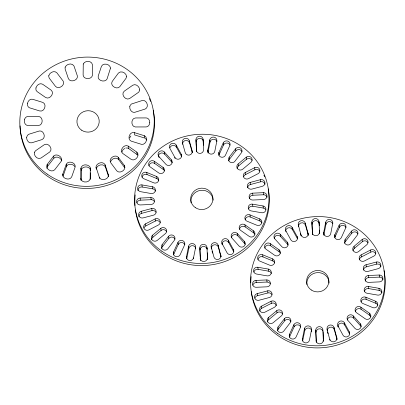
<?xml version="1.0" encoding="UTF-8"?>
<svg xmlns="http://www.w3.org/2000/svg" width="405" height="405" viewBox="0 0 405 405"><rect width="100%" height="100%" fill="white"/><g stroke="black" fill="none" stroke-linecap="round" stroke-linejoin="round"><path stroke-width="0.61" d="M80.985 180.139L80.924 168.161C82.134 162.597 91.991 164.501 90.543 170.444C90.163 165.787 81.886 165.741 81.172 170.257L81.056 180.053M90.295 168.353L90.173 178.59C89.581 183.146 81.304 183.187 80.797 178.57M90.442 179.481L90.517 172.854M46.869 168.283L47.441 166.541L53.916 158.142C56.442 155.652 60.953 157.788 61.823 160.891M62.8 174.084C61.798 178.676 69.741 181.04 71.685 176.894L75.097 167.169C76.236 162.577 68.313 160.117 66.273 164.192L62.8 174.084L63.053 176.18L66.521 166.288C68.192 163.139 73.143 163.893 74.95 166.541M207.805 149.987L209.79 139.907A3.579 3.437 -6.8 0 1 213.982 137.143A3.579 3.437 -6.8 0 1 216.817 141.153L214.797 151.394A3.579 3.437 -6.8 0 1 210.534 154.057A3.579 3.437 -6.8 0 1 207.805 149.987L208.054 152.077A3.579 3.437 -6.8 0 0 207.973 152.974M208.054 152.077L210.038 142.003L209.79 139.907M323.716 232.323L325.701 222.249A3.579 3.437 -6.8 0 1 329.898 219.485A3.579 3.437 -6.8 0 1 332.733 223.489L330.708 233.736A3.579 3.437 -6.8 0 1 326.445 236.398A3.579 3.437 -6.8 0 1 323.716 232.323L323.965 234.419A3.579 3.437 -6.8 0 0 323.889 235.315M323.965 234.419L325.954 224.345L325.701 222.249M188.583 246.26L188.831 248.356L186.761 258.592L186.513 256.497L188.583 246.26A3.579 3.437 -6.8 0 1 192.861 243.618A3.579 3.437 -6.8 0 1 195.569 247.703L195.696 248.751M193.661 258.82L193.534 257.772L195.569 247.703M304.494 328.602L304.747 330.698L302.677 340.934L302.424 338.838L304.494 328.602A3.579 3.437 -6.8 0 1 308.772 325.959A3.579 3.437 -6.8 0 1 311.48 330.045L311.668 331.614M311.48 330.045L309.45 340.109A3.579 3.437 -6.8 0 1 305.243 342.858A3.579 3.437 -6.8 0 1 302.424 338.838M96.329 168.753C96.876 164.749 103.7 163.109 105.421 167.042L108.418 176.21M121.849 152.007L122.902 149.926L124.71 148.412M218.953 152.391L223.216 142.97A3.579 3.437 -6.8 0 1 227.939 141.168A3.579 3.437 -6.8 0 1 229.767 145.689L225.428 155.262A3.579 3.437 -6.8 0 1 220.664 156.953A3.579 3.437 -6.8 0 1 218.953 152.391L219.201 154.487A3.579 3.437 -6.8 0 0 218.918 155.343M219.201 154.487L223.469 145.066L223.216 142.97M334.864 234.728L339.132 225.312A3.579 3.437 -6.8 0 1 343.85 223.509A3.579 3.437 -6.8 0 1 345.678 228.025L341.344 237.603A3.579 3.437 -6.8 0 1 336.58 239.294A3.579 3.437 -6.8 0 1 334.864 234.728L335.117 236.824A3.579 3.437 -6.8 0 0 334.834 237.684M335.117 236.824L339.38 227.402L339.132 225.312M173.613 251.92L177.992 242.357A3.579 3.437 -6.8 0 1 182.761 240.686A3.579 3.437 -6.8 0 1 184.457 245.258L180.154 254.659A3.579 3.437 -6.8 0 1 175.426 256.446A3.579 3.437 -6.8 0 1 173.613 251.92L173.867 254.011A3.579 3.437 -6.8 0 0 173.598 254.877M173.867 254.011L178.24 244.453L177.992 242.357M289.529 334.257L293.903 324.699A3.579 3.437 -6.8 0 1 298.677 323.028A3.579 3.437 -6.8 0 1 300.368 327.594L296.065 337A3.579 3.437 -6.8 0 1 291.337 338.783A3.579 3.437 -6.8 0 1 289.529 334.257L289.777 336.352A3.579 3.437 -6.8 0 0 289.509 337.213M289.777 336.352L294.157 326.789L293.903 324.699M129.605 137.973L130.84 136.004M110.514 161.767C111.567 158.77 116.159 156.684 118.513 159.388L124.694 167.67L124.441 165.579L118.265 157.297C115.273 153.778 108.337 158.32 110.524 162.445L116.802 170.869C119.87 174.287 126.755 169.67 124.441 165.579M47.193 164.445C44.722 168.51 51.607 173.168 54.705 169.771L61.069 161.509C63.666 157.494 56.837 152.746 53.668 156.047L47.193 164.445L47.441 166.541M229.24 157.125L235.573 148.832A3.579 3.437 -6.8 0 1 240.58 148.083A3.579 3.437 -6.8 0 1 241.314 152.893L234.88 161.322A3.579 3.437 -6.8 0 1 229.853 161.949A3.579 3.437 -6.8 0 1 229.24 157.125L229.493 159.221A3.579 3.437 -6.8 0 0 228.764 160.866M229.493 159.221L235.821 150.928L235.573 148.832M345.156 239.466L351.484 231.174A3.579 3.437 -6.8 0 1 356.491 230.425A3.579 3.437 -6.8 0 1 357.225 235.229L350.791 243.658A3.579 3.437 -6.8 0 1 345.764 244.291A3.579 3.437 -6.8 0 1 345.156 239.466L345.404 241.562A3.579 3.437 -6.8 0 0 344.68 243.208M345.404 241.562L351.732 233.27L351.484 231.174M162.121 244.691L168.591 236.282A3.579 3.437 -6.8 0 1 173.618 235.664A3.579 3.437 -6.8 0 1 174.211 240.494L167.852 248.766A3.579 3.437 -6.8 0 1 162.84 249.5A3.579 3.437 -6.8 0 1 162.121 244.691L162.375 246.782A3.579 3.437 -6.8 0 0 161.681 248.442M162.375 246.782L168.839 238.378L168.591 236.282M278.038 327.027L284.502 318.619A3.579 3.437 -6.8 0 1 289.529 318.006A3.579 3.437 -6.8 0 1 290.122 322.836L283.763 331.103A3.579 3.437 -6.8 0 1 278.751 331.837A3.579 3.437 -6.8 0 1 278.038 327.027L278.286 329.123A3.579 3.437 -6.8 0 0 277.597 330.784M278.286 329.123L284.75 320.714L284.502 318.619M238.155 163.954L246.23 157.206A3.579 3.437 -6.8 0 1 251.277 157.545A3.579 3.437 -6.8 0 1 250.877 162.4L242.666 169.255A3.579 3.437 -6.8 0 1 237.634 168.799A3.579 3.437 -6.8 0 1 238.155 163.954L238.403 166.05A3.579 3.437 -6.8 0 0 237.102 168.379M238.403 166.05L246.483 159.302A3.579 3.437 -6.8 0 1 252.037 160.385M354.066 246.296L362.146 239.547A3.579 3.437 -6.8 0 1 367.188 239.881A3.579 3.437 -6.8 0 1 366.793 244.736L358.577 251.596A3.579 3.437 -6.8 0 1 353.545 251.14A3.579 3.437 -6.8 0 1 354.066 246.296L354.319 248.386A3.579 3.437 -6.8 0 0 353.013 250.715M354.319 248.386L362.394 241.643A3.579 3.437 -6.8 0 1 367.948 242.727M152.614 235.173L160.846 228.339A3.579 3.437 -6.8 0 1 165.878 228.81A3.579 3.437 -6.8 0 1 165.341 233.655L157.241 240.378A3.579 3.437 -6.8 0 1 152.199 240.023A3.579 3.437 -6.8 0 1 152.614 235.173L152.862 237.264A3.579 3.437 -6.8 0 0 151.612 239.618M152.862 237.264L161.094 230.43A3.579 3.437 -6.8 0 1 166.617 231.665M268.525 317.51L276.757 310.675A3.579 3.437 -6.8 0 1 281.794 311.146A3.579 3.437 -6.8 0 1 281.252 315.991L273.157 322.714A3.579 3.437 -6.8 0 1 268.11 322.365A3.579 3.437 -6.8 0 1 268.525 317.51L268.773 319.606A3.579 3.437 -6.8 0 0 267.523 321.96M268.773 319.606L277.01 312.771A3.579 3.437 -6.8 0 1 282.528 314.007M245.248 172.535L254.664 167.67A3.579 3.437 -6.8 0 1 259.494 169.077A3.579 3.437 -6.8 0 1 257.985 173.735L248.407 178.681A3.579 3.437 -6.8 0 1 243.613 177.157A3.579 3.437 -6.8 0 1 245.248 172.535L245.496 174.626A3.579 3.437 -6.8 0 0 243.689 176.62M245.496 174.626L254.912 169.761A3.579 3.437 -6.8 0 1 259.747 171.173M361.159 254.872L370.575 250.006A3.579 3.437 -6.8 0 1 375.41 251.414A3.579 3.437 -6.8 0 1 373.896 256.076L364.318 261.017A3.579 3.437 -6.8 0 1 359.529 259.494A3.579 3.437 -6.8 0 1 361.159 254.872L361.407 256.967A3.579 3.437 -6.8 0 0 359.417 259.843M361.407 256.967L370.828 252.102A3.579 3.437 -6.8 0 1 375.658 253.51M145.557 223.844L155.145 218.923A3.579 3.437 -6.8 0 1 159.935 220.457A3.579 3.437 -6.8 0 1 158.289 225.074L148.863 229.918A3.579 3.437 -6.8 0 1 144.033 228.496A3.579 3.437 -6.8 0 1 145.557 223.844L145.805 225.934A3.579 3.437 -6.8 0 0 144.043 227.969M145.805 225.934L155.398 221.014A3.579 3.437 -6.8 0 1 160.183 222.553M261.468 306.18L271.061 301.259A3.579 3.437 -6.8 0 1 275.845 302.798A3.579 3.437 -6.8 0 1 274.205 307.415L264.774 312.255A3.579 3.437 -6.8 0 1 259.944 310.837A3.579 3.437 -6.8 0 1 261.468 306.18L261.721 308.276A3.579 3.437 -6.8 0 0 259.797 311.197M261.721 308.276L271.309 303.355A3.579 3.437 -6.8 0 1 276.392 305.74M250.158 182.432L260.445 179.693A3.579 3.437 -6.8 0 1 264.819 182.103A3.579 3.437 -6.8 0 1 262.268 186.33L251.809 189.115A3.579 3.437 -6.8 0 1 247.501 186.599A3.579 3.437 -6.8 0 1 250.158 182.432L250.406 184.528A3.579 3.437 -6.8 0 0 247.657 187.798M250.406 184.528L260.693 181.789A3.579 3.437 -6.8 0 1 265.067 184.199M366.069 264.769L376.356 262.03A3.579 3.437 -6.8 0 1 380.73 264.445A3.579 3.437 -6.8 0 1 378.184 268.672L367.725 271.451A3.579 3.437 -6.8 0 1 363.412 268.935A3.579 3.437 -6.8 0 1 366.069 264.769L366.317 266.865A3.579 3.437 -6.8 0 0 363.568 270.14M366.317 266.865L376.609 264.126A3.579 3.437 -6.8 0 1 380.983 266.536M141.31 211.263L151.774 208.504A3.579 3.437 -6.8 0 1 156.077 211.025A3.579 3.437 -6.8 0 1 153.414 215.187L143.122 217.905A3.579 3.437 -6.8 0 1 138.753 215.485A3.579 3.437 -6.8 0 1 141.31 211.263L141.558 213.359A3.579 3.437 -6.8 0 0 138.885 216.69M141.558 213.359L152.027 210.6A3.579 3.437 -6.8 0 1 155.996 212.286M257.221 293.605L267.69 290.841A3.579 3.437 -6.8 0 1 271.993 293.367A3.579 3.437 -6.8 0 1 269.325 297.528L259.033 300.247A3.579 3.437 -6.8 0 1 254.664 297.827A3.579 3.437 -6.8 0 1 257.221 293.605L257.474 295.701A3.579 3.437 -6.8 0 0 254.927 298.141M257.474 295.701L267.938 292.936A3.579 3.437 -6.8 0 1 271.912 294.622M125.747 148.007L127.742 148.027L128.562 148.453L137.771 155.115M252.644 193.155L263.285 192.679A3.579 3.437 -6.8 0 1 266.981 195.969A3.579 3.437 -6.8 0 1 263.523 199.554L252.705 200.035A3.579 3.437 -6.8 0 1 249.095 196.658A3.579 3.437 -6.8 0 1 252.644 193.155L252.892 195.245A3.579 3.437 -6.8 0 0 249.343 198.749M252.892 195.245L263.539 194.775A3.579 3.437 -6.8 0 1 267.082 197.179M368.555 275.491L379.201 275.02A3.579 3.437 -6.8 0 1 382.897 278.311A3.579 3.437 -6.8 0 1 379.439 281.895L368.616 282.376A3.579 3.437 -6.8 0 1 365.006 278.994A3.579 3.437 -6.8 0 1 368.555 275.491L368.808 277.587A3.579 3.437 -6.8 0 0 365.259 281.09M368.808 277.587L379.45 277.111A3.579 3.437 -6.8 0 1 382.993 279.516M140.079 198.07L150.903 197.605A3.579 3.437 -6.8 0 1 154.507 200.986A3.579 3.437 -6.8 0 1 150.954 204.484L140.307 204.945A3.579 3.437 -6.8 0 1 136.617 201.649A3.579 3.437 -6.8 0 1 140.079 198.07L140.332 200.161A3.579 3.437 -6.8 0 0 136.961 202.849M140.332 200.161L151.151 199.7A3.579 3.437 -6.8 0 1 154.264 201.371M255.995 280.407L266.814 279.941A3.579 3.437 -6.8 0 1 270.418 283.328A3.579 3.437 -6.8 0 1 266.865 286.826L256.223 287.282A3.579 3.437 -6.8 0 1 252.533 283.986A3.579 3.437 -6.8 0 1 255.995 280.407L256.243 282.503A3.579 3.437 -6.8 0 0 252.872 285.186M256.243 282.503L267.062 282.037A3.579 3.437 -6.8 0 1 270.175 283.708M134.252 132.582C129.727 131.357 126.785 139.143 131.109 141.102L141.375 144.307C145.916 145.405 148.746 137.578 144.352 135.731L134.252 132.582L134.526 134.895L144.033 137.857M252.583 204.16L263.042 205.973A3.579 3.437 -6.8 0 1 265.877 209.982A3.579 3.437 -6.8 0 1 261.686 212.741L251.049 210.899A3.579 3.437 -6.8 0 1 248.321 206.823A3.579 3.437 -6.8 0 1 252.583 204.16L252.831 206.256A3.579 3.437 -6.8 0 0 248.569 208.919M252.831 206.256L263.296 208.069A3.579 3.437 -6.8 0 1 265.579 209.501M368.494 286.502L378.958 288.314A3.579 3.437 -6.8 0 1 381.793 292.319A3.579 3.437 -6.8 0 1 377.597 295.083L366.96 293.235A3.579 3.437 -6.8 0 1 364.232 289.165A3.579 3.437 -6.8 0 1 368.494 286.502L368.742 288.593A3.579 3.437 -6.8 0 0 364.48 291.261M368.742 288.593L379.207 290.41A3.579 3.437 -6.8 0 1 381.91 292.638M141.937 184.913L152.569 186.766A3.579 3.437 -6.8 0 1 155.297 190.841A3.579 3.437 -6.8 0 1 151.03 193.504L140.57 191.681A3.579 3.437 -6.8 0 1 137.74 187.672A3.579 3.437 -6.8 0 1 141.937 184.913L142.185 187.004A3.579 3.437 -6.8 0 0 137.933 190.664M142.185 187.004L152.817 188.862A3.579 3.437 -6.8 0 1 155.459 191.16M257.848 267.249L268.48 269.107A3.579 3.437 -6.8 0 1 271.208 273.183A3.579 3.437 -6.8 0 1 266.941 275.84L256.481 274.018A3.579 3.437 -6.8 0 1 253.651 270.008A3.579 3.437 -6.8 0 1 257.848 267.249L258.096 269.345A3.579 3.437 -6.8 0 0 253.9 272.104M258.096 269.345L268.733 271.203A3.579 3.437 -6.8 0 1 271.375 273.496M249.971 214.903L259.732 218.913A3.579 3.437 -6.8 0 1 261.564 223.433A3.579 3.437 -6.8 0 1 256.841 225.236L246.923 221.155A3.579 3.437 -6.8 0 1 245.207 216.594A3.579 3.437 -6.8 0 1 249.971 214.903L250.224 216.999L259.98 221.008A3.579 3.437 -6.8 0 1 261.873 222.892M365.887 297.245L375.643 301.254A3.579 3.437 -6.8 0 1 377.475 305.775A3.579 3.437 -6.8 0 1 372.757 307.577L362.834 303.497A3.579 3.437 -6.8 0 1 361.123 298.93A3.579 3.437 -6.8 0 1 365.887 297.245L366.135 299.335L375.896 303.345A3.579 3.437 -6.8 0 1 377.789 305.233M146.777 172.449L156.694 176.534A3.579 3.437 -6.8 0 1 158.406 181.101A3.579 3.437 -6.8 0 1 153.642 182.787L143.886 178.772A3.579 3.437 -6.8 0 1 142.054 174.251A3.579 3.437 -6.8 0 1 146.777 172.449L147.025 174.545L156.943 178.63A3.579 3.437 -6.8 0 1 158.785 180.559M262.688 254.791L272.606 258.871A3.579 3.437 -6.8 0 1 274.317 263.437A3.579 3.437 -6.8 0 1 269.553 265.128L259.797 261.114A3.579 3.437 -6.8 0 1 257.97 256.588A3.579 3.437 -6.8 0 1 262.688 254.791L262.941 256.886L272.859 260.967A3.579 3.437 -6.8 0 1 274.696 262.901M128.289 146.139C124.365 143.659 119.121 150.098 122.563 153.328L131.266 159.443C135.23 161.808 140.398 155.302 136.849 152.148L128.289 146.139L128.562 148.453M154.366 161.306L163.073 167.417A3.579 3.437 -6.8 0 1 163.681 172.241A3.579 3.437 -6.8 0 1 158.654 172.874L150.093 166.865A3.579 3.437 -6.8 0 1 149.359 162.061A3.579 3.437 -6.8 0 1 154.366 161.306L154.614 163.402L163.321 169.508A3.579 3.437 -6.8 0 1 164.435 170.925M244.949 224.841L253.515 230.845A3.579 3.437 -6.8 0 1 254.249 235.654A3.579 3.437 -6.8 0 1 249.242 236.404L240.535 230.298A3.579 3.437 -6.8 0 1 239.922 225.474A3.579 3.437 -6.8 0 1 244.949 224.841L245.197 226.937L253.763 232.941A3.579 3.437 -6.8 0 1 254.912 234.328M270.277 243.648L278.984 249.753A3.579 3.437 -6.8 0 1 279.592 254.578A3.579 3.437 -6.8 0 1 274.57 255.211L266.004 249.207A3.579 3.437 -6.8 0 1 265.27 244.397A3.579 3.437 -6.8 0 1 270.277 243.648L270.53 245.739L279.232 251.849A3.579 3.437 -6.8 0 1 280.346 253.262M360.86 307.177L369.426 313.186A3.579 3.437 -6.8 0 1 370.16 317.991A3.579 3.437 -6.8 0 1 365.153 318.745L356.446 312.64A3.579 3.437 -6.8 0 1 355.838 307.81A3.579 3.437 -6.8 0 1 360.86 307.177L361.113 309.273L369.674 315.277A3.579 3.437 -6.8 0 1 370.828 316.664M158.902 156.538L165.842 164.238A3.579 3.437 -6.8 0 0 170.88 164.693A3.579 3.437 -6.8 0 0 171.401 159.848L164.349 152.022A3.579 3.437 -6.8 0 0 159.302 151.683A3.579 3.437 -6.8 0 0 158.902 156.538L159.028 157.585M287.317 242.19A3.579 3.437 -6.8 0 1 286.791 247.035A3.579 3.437 -6.8 0 1 281.758 246.579L274.813 238.879A3.579 3.437 -6.8 0 1 275.213 234.024A3.579 3.437 -6.8 0 1 280.26 234.358L287.317 242.19L287.565 244.286A3.579 3.437 -6.8 0 1 288.051 245.045M280.26 234.358L280.508 236.454L287.565 244.286M164.349 152.022L164.597 154.113L171.654 161.944A3.579 3.437 -6.8 0 1 172.14 162.704M360.323 323.787A3.579 3.437 -6.8 0 1 359.888 328.642A3.579 3.437 -6.8 0 1 354.846 328.273L347.844 320.395A3.579 3.437 -6.8 0 1 348.401 315.556A3.579 3.437 -6.8 0 1 353.433 316.042L360.323 323.787L360.572 325.883A3.579 3.437 -6.8 0 1 361.078 326.632M353.433 316.042L353.681 318.138L360.572 325.883M244.407 241.446A3.579 3.437 -6.8 0 1 243.977 246.301A3.579 3.437 -6.8 0 1 238.935 245.931L231.933 238.059A3.579 3.437 -6.8 0 1 232.49 233.214A3.579 3.437 -6.8 0 1 237.522 233.705L244.407 241.446L244.66 243.542A3.579 3.437 -6.8 0 1 245.162 244.296M237.522 233.705L237.77 235.796L244.66 243.542M292.116 227.423L297.169 236.581L297.422 238.677L292.369 229.513L292.116 227.423A3.579 3.437 -6.8 0 0 287.287 226.01A3.579 3.437 -6.8 0 0 285.778 230.673L285.9 231.716M285.778 230.673L290.75 239.679A3.579 3.437 -6.8 0 0 295.539 241.203A3.579 3.437 -6.8 0 0 297.169 236.581M176.205 145.081L181.258 154.244L181.506 156.335L176.453 147.177L176.205 145.081A3.579 3.437 -6.8 0 0 171.376 143.674A3.579 3.437 -6.8 0 0 169.862 148.331L174.833 157.337L174.96 158.385M344.417 322.871L349.333 331.908L349.581 334.003L344.67 324.967L344.417 322.871A3.579 3.437 -6.8 0 0 339.638 321.322A3.579 3.437 -6.8 0 0 337.978 325.934L338.099 326.982M337.978 325.934L342.969 335.122A3.579 3.437 -6.8 0 0 347.789 336.56A3.579 3.437 -6.8 0 0 349.333 331.908M228.506 240.535L233.422 249.571L233.67 251.667L228.754 242.625L228.506 240.535A3.579 3.437 -6.8 0 0 223.722 238.98A3.579 3.437 -6.8 0 0 222.061 243.592L222.188 244.64M222.061 243.592L227.058 252.781A3.579 3.437 -6.8 0 0 231.878 254.219A3.579 3.437 -6.8 0 0 233.422 249.571M96.172 167.559L99.407 177.461C101.306 181.658 109.228 179.248 108.358 174.692L105.173 164.951C102.865 160.026 93.995 163.944 96.36 169.128M146.59 140.059L146.124 139.153L144.631 138.044L144.352 135.731M305.264 223.18L305.512 225.276L308.306 235.305L308.058 233.209L305.264 223.18A3.579 3.437 -6.8 0 0 300.89 220.771A3.579 3.437 -6.8 0 0 298.338 224.998L301.214 235.907M300.368 233.477L300.854 235.214M182.427 142.656L185.176 152.523A3.579 3.437 -6.8 0 0 189.484 155.039A3.579 3.437 -6.8 0 0 192.142 150.873L189.348 140.839A3.579 3.437 -6.8 0 0 184.974 138.429A3.579 3.437 -6.8 0 0 182.427 142.656L182.614 144.231M189.348 140.839L189.601 142.935L192.228 152.376M334.069 327.62L336.763 337.502L337.011 339.592L334.322 329.716L334.069 327.62A3.579 3.437 -6.8 0 0 329.776 325.083A3.579 3.437 -6.8 0 0 327.093 329.235L327.281 330.804M327.093 329.235L329.953 340.327M327.508 331.923L327.989 333.695M220.943 256.674L218.406 247.374A3.579 3.437 -6.8 0 0 214.113 244.838A3.579 3.437 -6.8 0 0 211.43 248.989L211.182 246.898A3.579 3.437 -6.8 0 1 213.865 242.742A3.579 3.437 -6.8 0 1 218.158 245.283L221.039 256.729M211.182 246.898L213.916 256.942A3.579 3.437 -6.8 0 0 218.28 259.377A3.579 3.437 -6.8 0 0 220.852 255.16M212.078 251.353L212.559 253.125M379.201 275.02L379.45 277.111M376.356 262.03L376.609 264.126M378.958 288.314L379.207 290.41M370.575 250.006L370.828 252.102M375.643 301.254L375.896 303.345M362.146 239.547L362.394 241.643M369.426 313.186L369.674 315.277M311.875 222.142L312.518 234.465L311.875 222.142A3.579 3.437 -6.8 0 1 315.333 218.558A3.579 3.437 -6.8 0 1 319.029 221.849L319.348 225.777M319.029 221.849L319.55 233.29M316.275 342.114L315.748 330.141A3.579 3.437 -6.8 0 1 319.312 326.653A3.579 3.437 -6.8 0 1 322.906 330.05L323.367 341.329M315.748 330.141L316.32 342.022M298.338 224.998L298.525 226.567M278.984 249.753L279.232 251.849M272.606 258.871L272.859 260.967M263.285 192.679L263.539 194.775M276.757 310.675L277.01 312.771M260.445 179.693L260.693 181.789M263.042 205.973L263.296 208.069M268.48 269.107L268.733 271.203M271.061 301.259L271.309 303.355M254.664 167.67L254.912 169.761M259.732 218.913L259.98 221.008M266.814 279.941L267.062 282.037M267.69 290.841L267.938 292.936M246.23 157.206L246.483 159.302M253.515 230.845L253.763 232.941M218.158 245.283L218.406 247.374M196.481 151.075L195.964 139.801A3.579 3.437 -6.8 0 1 199.422 136.217A3.579 3.437 -6.8 0 1 203.118 139.507L203.507 145.273M195.964 139.801L196.582 151.521M199.832 247.799L200.424 260.293L199.832 247.799A3.579 3.437 -6.8 0 1 203.401 244.316A3.579 3.437 -6.8 0 1 206.99 247.713L207.178 249.283M206.99 247.713L207.517 259.514M192.142 150.873L192.329 152.442M171.401 159.848L171.654 161.944M163.073 167.417L163.321 169.508M156.694 176.534L156.943 178.63M160.846 228.339L161.094 230.43M152.569 186.766L152.817 188.862M155.145 218.923L155.398 221.014M150.903 197.605L151.151 199.7M151.774 208.504L152.027 210.6M136.849 152.148L137.123 154.467M118.265 157.297L118.513 159.388M108.358 174.692L108.545 176.261M105.173 164.951L105.421 167.042M99.407 177.461L99.534 178.509M80.924 168.161L81.172 170.257M66.273 164.192L66.521 166.288M53.668 156.047L53.916 158.142M319.515 230.06L319.631 233.118M203.118 139.507L203.512 149.906A3.579 3.437 -6.8 0 1 199.964 153.409A3.579 3.437 -6.8 0 1 196.354 150.032M323.155 332.146L323.392 339.365M207.34 252.816L207.562 259.433M384.001 270.646A67.25 64.577 -6.8 0 1 328.258 347.05A67.25 64.577 -6.8 0 1 251.237 291.641M250.761 282.867A67.25 64.577 -6.8 0 1 251.181 276.625M308.058 233.209A3.579 3.437 -6.8 0 1 305.4 237.376A3.579 3.437 -6.8 0 1 301.092 234.865M319.423 232.247A3.579 3.437 -6.8 0 1 315.875 235.745A3.579 3.437 -6.8 0 1 312.265 232.369M323.246 340.281A3.579 3.437 -6.8 0 1 319.768 343.85A3.579 3.437 -6.8 0 1 316.087 340.539M336.763 337.502A3.579 3.437 -6.8 0 1 334.191 341.714A3.579 3.437 -6.8 0 1 329.832 339.279M351.732 233.27A3.579 3.437 -6.8 0 1 357.893 233.903M339.38 227.402A3.579 3.437 -6.8 0 1 345.992 227.488M325.954 224.345A3.579 3.437 -6.8 0 1 332.849 223.808M312.123 224.238A3.579 3.437 -6.8 0 1 315.581 220.649A3.579 3.437 -6.8 0 1 319.282 223.94M298.47 226.203A3.579 3.437 -6.8 0 1 305.512 225.276M285.783 230.146A3.579 3.437 -6.8 0 1 292.369 229.513M274.22 238.474A3.579 3.437 -6.8 0 1 280.508 236.454M264.835 248.154A3.579 3.437 -6.8 0 1 270.53 245.739M257.955 259.549A3.579 3.437 -6.8 0 1 262.941 256.886M284.75 320.714A3.579 3.437 -6.8 0 1 290.886 321.519M294.157 326.789A3.579 3.437 -6.8 0 1 300.758 327.058M304.747 330.698A3.579 3.437 -6.8 0 1 311.653 330.358M315.996 332.237A3.579 3.437 -6.8 0 1 323.028 331.255M327.255 330.434A3.579 3.437 -6.8 0 1 334.322 329.716M337.876 326.278A3.579 3.437 -6.8 0 1 344.67 324.967M347.333 319.97A3.579 3.437 -6.8 0 1 353.681 318.138M355.362 311.551A3.579 3.437 -6.8 0 1 361.113 309.273M361.088 301.887A3.579 3.437 -6.8 0 1 366.135 299.335M306.899 284.599A11.143 10.697 -6.8 0 1 317.292 272.611A11.143 10.697 -6.8 0 1 329.098 283.105M268.206 188.917A67.25 64.577 -6.8 0 1 212.347 264.708A67.25 64.577 -6.8 0 1 135.402 209.917M134.966 205.563A67.25 64.577 -6.8 0 1 135.199 194.901M263.928 175.157A67.25 64.577 -6.8 0 1 264.662 176.879M181.258 154.244A3.579 3.437 -6.8 0 1 179.628 158.866A3.579 3.437 -6.8 0 1 174.833 157.337M193.534 257.772A3.579 3.437 -6.8 0 1 189.327 260.516A3.579 3.437 -6.8 0 1 186.513 256.497M207.33 257.939A3.579 3.437 -6.8 0 1 203.857 261.508A3.579 3.437 -6.8 0 1 200.176 258.203M235.821 150.928A3.579 3.437 -6.8 0 1 241.977 151.566M223.469 145.066A3.579 3.437 -6.8 0 1 230.081 145.147M210.038 142.003A3.579 3.437 -6.8 0 1 216.938 141.472M196.212 141.897A3.579 3.437 -6.8 0 1 199.67 138.313A3.579 3.437 -6.8 0 1 203.366 141.603M182.559 143.861A3.579 3.437 -6.8 0 1 189.601 142.935M169.867 147.805A3.579 3.437 -6.8 0 1 176.453 147.177M158.304 156.138A3.579 3.437 -6.8 0 1 164.597 154.113M148.924 165.817A3.579 3.437 -6.8 0 1 154.614 163.402M142.044 177.208A3.579 3.437 -6.8 0 1 147.025 174.545M168.839 238.378A3.579 3.437 -6.8 0 1 174.975 239.178M178.24 244.453A3.579 3.437 -6.8 0 1 184.847 244.721M188.831 248.356A3.579 3.437 -6.8 0 1 195.742 248.017M200.085 249.895A3.579 3.437 -6.8 0 1 207.117 248.918M221.965 243.942A3.579 3.437 -6.8 0 1 228.754 242.625M231.417 237.629A3.579 3.437 -6.8 0 1 237.77 235.796M239.446 229.215A3.579 3.437 -6.8 0 1 245.197 226.937M245.177 219.545A3.579 3.437 -6.8 0 1 250.224 216.999M191.069 202.809A11.143 10.697 -6.8 0 1 200.799 190.325A11.143 10.697 -6.8 0 1 213.167 200.202M153.753 113.608A67.25 64.577 -6.8 0 1 93.054 188.128A67.25 64.577 -6.8 0 1 20.088 125.899M149.415 98.582A67.25 64.577 -6.8 0 1 150.579 101.488M153.196 110.545A67.25 64.577 -6.8 0 1 153.657 112.995M26.684 137.27C26.315 140.064 28.689 143.512 31.752 142.793L41.907 139.624C46.408 137.968 43.851 130.04 39.27 130.997L28.942 134.217L27.418 135.316L26.684 137.27M27.489 103.645C27.272 105.31 27.965 107.269 29.671 107.851L39.786 110.975C44.317 112.18 47.228 104.389 42.9 102.445L32.623 99.271C29.985 98.607 27.763 101.215 27.489 103.645M129.792 106.672C129.382 109.466 131.701 112.939 134.779 112.312L145.101 109.066C149.526 107.29 146.838 99.407 142.266 100.501L131.271 104.085L130.066 105.629L129.792 106.672M35.934 87.961L35.974 90.042L37.042 91.54L45.638 97.504C49.572 99.964 54.781 93.494 51.324 90.285L42.586 84.215C39.852 82.625 36.546 85.212 35.934 87.961M24.437 119.824C23.87 122.178 25.145 125.368 27.849 125.504L38.5 125.479C43.244 125.282 43.456 116.959 38.748 116.468L27.925 116.488C26.107 116.534 24.801 118.164 24.437 119.824M149.764 122.442C149.769 124.507 148.402 126.866 146.144 126.942L135.321 126.962C130.612 126.471 130.825 118.149 135.574 117.951L146.22 117.926C148.473 118.012 149.804 120.386 149.764 122.442M126.578 76.515L126.036 78.261L119.723 86.776C116.62 90.133 109.699 85.516 112.215 81.451L118.417 73.072C121.075 70.212 126.365 72.875 126.578 76.515M110.514 68.075L107.077 78.914C105.103 83.02 97.139 80.686 98.207 76.079L101.453 66.299C103.265 62.466 110.089 63.995 110.514 68.075M139.603 89.94L139.001 91.788L138.343 92.436L129.544 98.582C125.52 100.85 120.482 94.218 124.229 91.206L132.875 85.156C135.958 83.4 139.705 86.721 139.603 89.94M48.883 75.396L48.711 76.398L49.248 78.145L55.495 86.376C58.517 89.87 65.418 85.273 63.195 81.162L56.847 72.789C54.391 70.192 49.855 72.358 48.883 75.396M34.476 152.229C33.413 155.728 37.589 159.945 41.001 158.041L49.683 152.032C53.445 149.04 48.443 142.383 44.408 144.631L35.579 150.736L34.476 152.229M83.253 63.99L83.116 75.122C83.562 79.77 91.839 79.714 92.492 75.188L92.467 64.78C91.879 60.507 84.863 60.299 83.253 63.99M65.159 67.139L65.109 68.961L68.404 78.666C70.247 82.914 78.17 80.514 77.375 75.963L74.029 66.096C72.293 62.547 66.471 63.808 65.159 67.139M277.764 333.523A67.25 64.577 -6.8 0 0 384.502 287.864A67.25 64.577 -6.8 0 0 290.881 222.203A67.25 64.577 -6.8 0 0 277.764 333.523M311.242 289.965A11.143 10.697 -6.8 0 0 328.799 282.128A11.143 10.697 -6.8 0 0 313.106 271.492A11.143 10.697 -6.8 0 0 311.242 289.965M161.853 251.186A67.25 64.577 -6.8 0 0 268.586 205.522A67.25 64.577 -6.8 0 0 174.965 139.862A67.25 64.577 -6.8 0 0 161.853 251.186M195.326 207.628A11.143 10.697 -6.8 0 0 212.888 199.792A11.143 10.697 -6.8 0 0 197.194 189.155A11.143 10.697 -6.8 0 0 195.326 207.628M47.086 174.039A67.25 64.577 -6.8 0 0 153.819 128.375A67.25 64.577 -6.8 0 0 60.198 62.714A67.25 64.577 -6.8 0 0 47.086 174.039M81.602 130.187A11.143 10.697 -6.8 0 0 99.164 122.35A11.143 10.697 -6.8 0 0 83.47 111.714A11.143 10.697 -6.8 0 0 81.602 130.187"/></g></svg>
